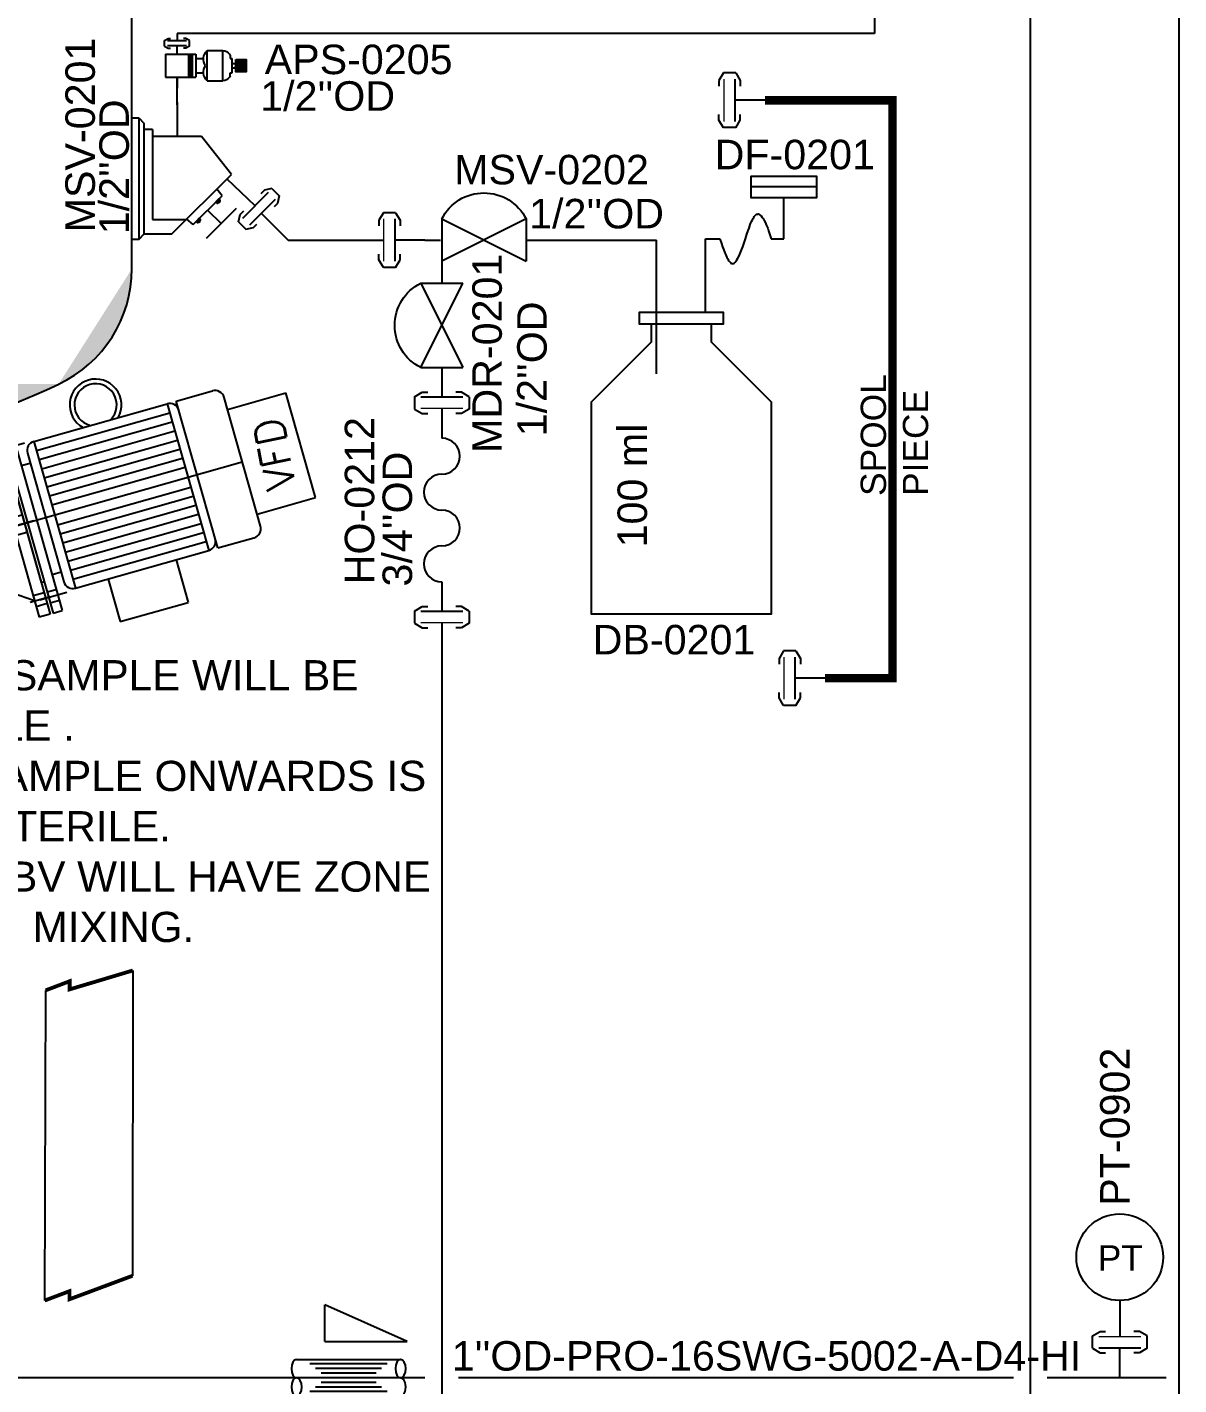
# Model space of a CAD drawing. Header units: millimetres. Extents: x -6754 to 5895, y -4820 to 1016.
# Drawn here: x -2935.5 to -2798.9, y -1865.2 to -1704.2 of the extents above; entities that cross this region are included whole.
import ezdxf

# ---------------------------------------------------------------- set-up
doc = ezdxf.new("R2010")
doc.units = ezdxf.units.MM
doc.linetypes.add('HIDDEN', pattern=[0.375, 0.25, -0.125])
doc.layers.get('0').update_dxf_attribs({"linetype": 'CONTINUOUS'})
for name, color, linetype in [('can_move', 7, 'CONTINUOUS'), ('E---INDID-TEXT-25-35', 2, 'CONTINUOUS'), ('P---AGITD------', 7, 'CONTINUOUS'), ('P---AGITD-TEXT-18-25', 3, 'CONTINUOUS'), ('P---PEQID------', 7, 'CONTINUOUS'), ('P---PFLTD------', 7, 'CONTINUOUS'), ('P---PFLTD-TEXT-18-25', 3, 'CONTINUOUS'), ('P---PHOSD-TEXT-25-35', 2, 'CONTINUOUS'), ('P---PLINB-CHWR006', 7, 'CONTINUOUS'), ('P---PLINB-DRH046', 7, 'CONTINUOUS'), ('P---PLINB-DRH052', 7, 'CONTINUOUS'), ('P---PLINB-DROD010', 7, 'CONTINUOUS'), ('P---PLINB-DROD014', 7, 'CONTINUOUS'), ('P---PLINB-DROD026', 7, 'CONTINUOUS'), ('P---PLINB-DROD028', 7, 'CONTINUOUS'), ('P---PLINB-P018', 7, 'CONTINUOUS'), ('P---PLINB-P043', 7, 'CONTINUOUS'), ('P---PLINB-P047', 7, 'CONTINUOUS'), ('P---PLINB-P049', 7, 'CONTINUOUS'), ('P---PLINB-P236', 7, 'CONTINUOUS'), ('P---PLINB-PRO012', 7, 'CONTINUOUS'), ('P---PLINB-PS038', 7, 'CONTINUOUS'), ('P---PLIND-TEXT-25-35', 2, 'CONTINUOUS'), ('P---PVLSD------', 7, 'CONTINUOUS'), ('P---PVLSD-TEXT-18-25', 3, 'CONTINUOUS'), ('P---PVLSD-TEXT-25-35', 2, 'CONTINUOUS'), ('P---STRND------', 7, 'CONTINUOUS'), ('P---STRND-TEXT-25-35', 2, 'CONTINUOUS'), ('P---TANKB-V02', 7, 'CONTINUOUS'), ('VALVE', 6, 'CONTINUOUS')]:
    doc.layers.add(name, color=color, linetype=linetype)
doc.styles.add('ROMANS', font='romans.shx')
doc.styles.get("Standard").update_dxf_attribs({"font": 'arial.ttf'})

# ---------------------------------------------------------------- blocks, each defined once
blk = doc.blocks.new('lv')
blk.add_line((200.82, 325.93), (200.82, 418.04))
at = {"color": 0, "linetype": 'ByBlock'}
for centre, radius, start, end in [((188.24, 325.93), 12.58, 295.1412, 0), ((152.7, 401.68), 96.25, 244.8587, 295.1412)]:
    blk.add_arc(centre, radius, start, end, dxfattribs=at)
blk = doc.blocks.new('phi_15862416324')
at = {"color": 0, "linetype": 'ByBlock'}
blk.add_blockref('lv', (-152.75, -305.43), dxfattribs=at)
at = {"flags": 1}
for tag, p, height, rotation in [('PHI_CONNECTIONPOINT', (-0.06, 132.18), 0.0783, 90), ('PHI_CONNECTIONPOINT', (0, 0), 0.0595, 270), ('PHI_INSERTPOINT', (0, 0), 0.0595, 270)]:
    blk.add_attdef(tag, p, '', height=height, rotation=rotation, dxfattribs=at)
for tag, p in [('P_NAME', (-7.91, 80.82)), ('USER1', (-8.61, 76.14)), ('USER2', (-8.33, 71.95)), ('USER3', (-8.37, 67.94)), ('CODE', (-6.6, 63.61))]:
    blk.add_attdef(tag, p, '', height=3.5)
blk = doc.blocks.new('A$C01EA5890')
for p, q in [((9.62, 59.03), (28.98, 3.2)), ((8.18, 55.4), (13.01, 57.08)), ((8.18, 55.4), (10.27, 49.37)), ((11.49, 55.71), (10.21, 55.26)), ((10.21, 55.26), (15.16, 52.86)), ((11.49, 55.71), (16.01, 53.51)), ((13.01, 57.08), (15.1, 51.04)), ((24.14, 56.16), (13.27, 56.32)), ((24.14, 56.16), (27.17, 47.42)), ((0, 47.78), (8.44, 54.65)), ((16.01, 53.51), (17.79, 44.11)), ((10.27, 49.37), (15.1, 51.04)), ((14.65, 50.88), (14.91, 50.13)), ((15.16, 52.86), (16.76, 44.44)), ((6.29, 44.28), (21.38, 49.51)), ((7.33, 45.49), (19.81, 49.81)), ((10.98, 48.77), (9.84, 47.44)), ((10.72, 49.52), (10.98, 48.77)), ((10.98, 48.77), (14.91, 50.13)), ((14.91, 50.13), (16.63, 49.8)), ((17.23, 49.28), (17.34, 48.96)), ((19.81, 49.81), (21.38, 49.51)), ((22.92, 45.05), (21.38, 49.51)), ((3.03, 39.04), (0, 47.78)), ((1.8, 37.72), (28.96, 47.14)), ((9.69, 46.66), (9.8, 46.34)), ((27.17, 47.42), (22.92, 45.05)), ((28.96, 47.14), (27.97, 45.11)), ((70.17, 45.54), (76.2, 47.64)), ((85.67, 25.22), (78.24, 46.65)), ((78.93, 44.66), (88.67, 48.04)), ((94.72, 30.59), (88.67, 48.04)), ((27.97, 45.11), (3.83, 36.74)), ((7.33, 45.49), (6.29, 44.28)), ((7.83, 39.82), (6.29, 44.28)), ((22.92, 45.05), (7.83, 39.82)), ((14.31, 42.06), (16.76, 44.44)), ((16.45, 42.8), (17.79, 44.11)), ((46.48, 37.33), (68.66, 45.02)), ((68.66, 45.02), (77.14, 20.57)), ((78.64, 21.1), (70.17, 45.54)), ((25.74, 41.8), (7.63, 35.52)), ((21.94, 43.02), (22.72, 40.75)), ((25.74, 41.8), (26.26, 40.29)), ((47, 35.82), (69.18, 43.51)), ((47.52, 34.31), (69.7, 42)), ((3.03, 39.04), (7.83, 39.82)), ((29.28, 41.34), (5.14, 32.97)), ((29.8, 39.83), (5.66, 31.46)), ((29.28, 41.34), (29.8, 39.83)), ((30.33, 38.32), (29.8, 39.83)), ((42.47, 39.15), (40.96, 38.62)), ((42.47, 39.15), (52.93, 8.97)), ((48.05, 32.8), (70.23, 40.49)), ((1.8, 37.72), (3.83, 36.74)), ((30.33, 38.32), (6.19, 29.95)), ((9.87, 38.83), (10.65, 36.57)), ((26.56, 37.01), (27.34, 29.68)), ((40.43, 38.44), (38.62, 37.81)), ((38.62, 37.81), (49.08, 7.63)), ((40.36, 35.46), (44.89, 37.03)), ((40.43, 38.44), (50.89, 8.26)), ((40.96, 38.62), (51.42, 8.45)), ((41.56, 36.89), (43.07, 37.41)), ((46.48, 37.33), (54.95, 12.88)), ((48.57, 31.29), (70.75, 38.98)), ((49.09, 29.78), (71.27, 37.47)), ((7.63, 35.52), (8.16, 34.01)), ((35.24, 29.03), (39.58, 35.04)), ((42.1, 36.06), (38.78, 34.91)), ((41.03, 36.71), (39.22, 36.08)), ((41.66, 34.9), (39.85, 34.27)), ((40.15, 21.44), (81.95, 35.94)), ((42.19, 35.08), (43.69, 35.6)), ((45.49, 35.29), (52.92, 13.87)), ((49.62, 28.27), (71.8, 35.97)), ((5.14, 32.97), (5.66, 31.46)), ((42.26, 33.16), (42.79, 33.34)), ((42.26, 33.16), (49.06, 13.54)), ((44.56, 33.11), (46.07, 33.63)), ((50.14, 26.76), (72.32, 34.46)), ((6.19, 29.95), (5.66, 31.46)), ((34.19, 32.05), (7.03, 22.63)), ((9.96, 31.26), (13.88, 25.01)), ((34.19, 32.05), (42.04, 9.42)), ((51.29, 23.44), (73.47, 31.14)), ((84.98, 27.21), (94.72, 30.59)), ((51.81, 21.94), (74, 29.63)), ((52.34, 20.43), (74.52, 28.12)), ((52.86, 18.92), (75.04, 26.61)), ((47.17, 23.87), (9.45, 10.79)), ((39.66, 22.88), (45.16, 24.79)), ((53.38, 17.41), (75.57, 25.1)), ((53.91, 15.9), (76.09, 23.59)), ((78.64, 21.1), (84.68, 23.19)), ((7.03, 22.63), (14.88, 0)), ((39.66, 22.88), (40.65, 20.01)), ((40.65, 20.01), (46.16, 21.92)), ((54.43, 14.39), (76.61, 22.08)), ((54.95, 12.88), (77.14, 20.57)), ((71.7, 18.69), (74.16, 11.6)), ((50.84, 15), (52.35, 15.53)), ((60.39, 14.77), (62.85, 7.67)), ((40.99, 12.44), (48.12, 10.41)), ((49.66, 11.81), (47.85, 11.18)), ((49, 10.56), (53.52, 12.13)), ((49.06, 13.54), (49.59, 13.73)), ((50.19, 11.99), (51.7, 12.51)), ((62.85, 7.67), (74.16, 11.6)), ((42.04, 9.42), (14.88, 0)), ((50.73, 11.16), (47.41, 10.01)), ((50.29, 10), (48.48, 9.37)), ((50.82, 10.18), (52.33, 10.7)), ((50.89, 8.26), (49.08, 7.63)), ((51.42, 8.45), (52.93, 8.97))]:
    blk.add_line(p, q)
for centre, radius, start, end in [((10.85, 55.49), 2.15, 40.6936, 177.5564), ((16.48, 49.01), 0.799, 19.125, 79.125), ((56.55, 44.12), 4.39, 333.964, 244.286), ((10.44, 46.92), 0.799, 139.125, 199.125), ((56.55, 44.12), 3.59, 319.0515, 259.1986), ((76.73, 46.13), 1.6, 19.125, 109.125), ((69.18, 43.51), 1.6, 19.125, 109.125), ((47, 35.82), 1.6, 109.125, 199.125), ((84.16, 24.7), 1.6, 289.125, 19.125), ((76.61, 22.08), 1.6, 289.125, 19.125), ((54.43, 14.39), 1.6, 199.125, 289.125)]:
    blk.add_arc(centre, radius, start, end)
blk = doc.blocks.new('phi_15862426439')
at = {"color": 0, "linetype": 'ByBlock', "xscale": 0.8324213095647792, "yscale": 0.8324213095647792, "zscale": 0.8324213095647792}
blk.add_blockref('A$C01EA5890', (-13.89, -32.18), dxfattribs=at)
at = {"flags": 1}
blk.add_attdef('PHI_CONNECTIONPOINT', (0, 0), '', height=0.1, rotation=180, dxfattribs=at)
blk.add_attdef('PHI_INSERTPOINT', (0, 0), '', height=0.1, dxfattribs=at)
for tag, p in [('TAG_PRJ', (5.93, -33.83)), ('CODE', (8.25, -37.33))]:
    blk.add_attdef(tag, p, '', height=2.5)
blk = doc.blocks.new('phi_15825383630')
at = {"color": 0, "linetype": 'ByBlock'}
for p, q in [((-9.31, 8.69), (-9.31, 13.59)), ((-7.78, 8.69), (-9.31, 8.69)), ((0, 8.69), (-1.7, 8.69)), ((0, 0), (0, 8.69))]:
    blk.add_line(p, q, dxfattribs=at)
for points in [[(-5.39, 13.59), (-13.23, 13.59), (-13.23, 16.07), (-5.39, 16.07), (-5.39, 13.59), (-5.39, 13.59)], [(-13.23, 14.83), (-5.39, 14.83), (-5.39, 14.83)], [(-1.7, 8.69), (-1.89, 8.14), (-2.03, 7.74), (-2.14, 7.45), (-2.3, 7.04), (-2.38, 6.85), (-2.46, 6.67), (-2.55, 6.47), (-2.64, 6.32), (-2.71, 6.19), (-2.77, 6.09), (-2.88, 5.95), (-2.97, 5.86), (-3.03, 5.81), (-3.13, 5.77), (-3.22, 5.75), (-3.32, 5.76), (-3.4, 5.8), (-3.47, 5.86), (-3.54, 5.92), (-3.65, 6.06), (-3.74, 6.18), (-3.86, 6.4), (-3.99, 6.66), (-4.08, 6.87), (-4.17, 7.07), (-4.31, 7.45), (-4.42, 7.74), (-4.58, 8.21), (-4.74, 8.69), (-4.93, 9.25), (-5.06, 9.65), (-5.17, 9.95), (-5.32, 10.37), (-5.4, 10.56), (-5.48, 10.75), (-5.57, 10.95), (-5.65, 11.1), (-5.73, 11.23), (-5.79, 11.32), (-5.91, 11.46), (-5.99, 11.54), (-6.06, 11.59), (-6.16, 11.62), (-6.26, 11.63), (-6.37, 11.59), (-6.46, 11.54), (-6.55, 11.47), (-6.62, 11.39), (-6.75, 11.23), (-6.84, 11.09), (-6.98, 10.84), (-7.12, 10.57), (-7.22, 10.35), (-7.39, 9.94), (-7.5, 9.62), (-7.58, 9.38), (-7.69, 9.03), (-7.78, 8.69)]]:
    blk.add_lwpolyline(points, dxfattribs=at)
blk.add_attdef('CODE', (-16.66, 18.93), '', height=2)
at = {"flags": 1}
for p, rotation in [((-9.31, 16.07), 90), ((-13.23, 16.07), 180)]:
    blk.add_attdef('PHI_CONNECTIONPOINT', p, '', height=0.08, rotation=rotation, dxfattribs=at)
blk.add_attdef('PHI_CONNECTIONPOINT', (-5.39, 16.07), '', height=0.08, dxfattribs=at)
blk = doc.blocks.new('phi_15825385022')
at = {"color": 0, "linetype": 'ByBlock'}
for points in [[(-4.97, 35.81), (-4.97, 35.81), (4.97, 35.81), (4.97, 34.39), (-4.97, 34.39), (-4.97, 35.81)], [(3.55, 34.39), (3.55, 34.39), (3.55, 32.26), (10.65, 25.16), (10.65, 0), (-10.65, 0), (-10.65, 25.16), (-3.55, 32.26), (-3.55, 34.39)]]:
    blk.add_lwpolyline(points, dxfattribs=at)
for tag, p in [('USER1', (-4.08, 7.91)), ('CODE', (1.54, 7.25))]:
    blk.add_attdef(tag, p, '', height=3.5, rotation=90)
at = {"flags": 1}
blk.add_attdef('PHI_INSERTPOINT', (0, 0), '', height=0.129, dxfattribs=at)
blk = doc.blocks.new('mdv')
at = {"color": 6}
blk.add_arc((2897.55, 795.91), 5.59, 26.5651, 153.4349, dxfattribs=at)
at = {"layer": 'VALVE'}
for p, q in [((2892.55, 798.41), (2892.55, 793.41)), ((2902.55, 798.41), (2892.55, 793.41)), ((2892.55, 798.41), (2902.55, 793.41)), ((2902.55, 798.41), (2902.55, 793.41))]:
    blk.add_line(p, q, dxfattribs=at)
blk = doc.blocks.new('phi_158262622911')
at = {"color": 0, "linetype": 'ByBlock'}
blk.add_blockref('mdv', (-2897.55, -795.91), dxfattribs=at)
at = {"flags": 1}
blk.add_attdef('PHI_CONNECTIONPOINT', (-5, 0), '', height=0.1, rotation=180, dxfattribs=at)
for tag, p in [('PHI_INSERTPOINT', (0, 0)), ('PHI_CONNECTIONPOINT', (5, 0))]:
    blk.add_attdef(tag, p, '', height=0.1, dxfattribs=at)
for tag, p in [('PRJ_TAG_B', (-11.44, -5.46)), ('DNCALC', (-6.73, -8.7))]:
    blk.add_attdef(tag, p, '', height=2.5)
blk = doc.blocks.new('phi_158262624512')
at = {"color": 0, "linetype": 'ByBlock'}
blk.add_blockref('mdv', (-2897.55, -795.91), dxfattribs=at)
at = {"flags": 1}
blk.add_attdef('PHI_CONNECTIONPOINT', (-5, 0), '', height=0.1, rotation=180, dxfattribs=at)
for tag, p in [('PHI_INSERTPOINT', (0, 0)), ('PHI_CONNECTIONPOINT', (5, 0))]:
    blk.add_attdef(tag, p, '', height=0.1, dxfattribs=at)
for tag, p in [('PRJ_TAG_B', (-11.44, -5.46)), ('DNCALC', (-6.73, -8.7))]:
    blk.add_attdef(tag, p, '', height=2.5)
blk = doc.blocks.new('rgyjryjyfrjfhjgfgj')
at = {"color": 0, "linetype": 'ByBlock'}
for p, q in [((716.48, 396.87), (717.39, 397.41)), ((717.39, 397.41), (718.05, 397.41)), ((722.07, 397.41), (721.4, 397.41)), ((722.97, 396.87), (722.07, 397.41)), ((722.97, 395.42), (722.97, 396.87)), ((716.48, 395.42), (717.39, 394.88)), ((717.39, 394.88), (718.05, 394.88)), ((722.07, 394.88), (721.4, 394.88)), ((722.97, 395.42), (722.07, 394.88))]:
    blk.add_line(p, q, dxfattribs=at)
at = {"color": 6, "linetype": 'ByBlock'}
blk.add_line((719.73, 391.95), (719.73, 395.48), dxfattribs=at)
at = {"color": 1, "linetype": 'ByBlock', "lineweight": 15}
blk.add_lwpolyline([(717.23, 396.8), (722.23, 396.8)], dxfattribs=at)
at = {"color": 6, "linetype": 'ByBlock'}
blk.add_lwpolyline([(717.23, 395.48), (722.23, 395.48)], dxfattribs=at)
blk = doc.blocks.new('phi_15825218758')
at = {"color": 0, "linetype": 'ByBlock'}
blk.add_line((-3.24, 3.47), (-3.24, 4.92), dxfattribs=at)
blk.add_blockref('rgyjryjyfrjfhjgfgj', (-719.73, -391.95), dxfattribs=at)
at = {"flags": 1}
for p, rotation in [((0, 4.85), 90), ((0, 0), 270)]:
    blk.add_attdef('PHI_CONNECTIONPOINT', p, '', height=0.1, rotation=rotation, dxfattribs=at)
blk = doc.blocks.new('hhg')
at = {"color": 6}
for centre, start, end in [((385.22, 231.26), 0, 180), ((395.86, 231.26), 0, 180), ((390.54, 231.26), 180, 0), ((401.18, 231.26), 180, 0)]:
    blk.add_arc(centre, 2.66, start, end, dxfattribs=at)
blk = doc.blocks.new('phi_158624461021')
at = {"color": 0, "linetype": 'ByBlock', "xscale": 0.8, "yscale": 0.8, "zscale": 0.8}
blk.add_blockref('hhg', (-306.05, -185.01), dxfattribs=at)
for tag, p, height in [('CODE', (2.57, 8.01), 3.5), ('DN', (4.94, 3.52), 3.5), ('DNCALC', (4.94, 3.52), 2)]:
    blk.add_attdef(tag, p, '', height=height)
at = {"flags": 1}
blk.add_attdef('PHI_CONNECTIONPOINT', (0, 0), '', height=0.08, rotation=180, dxfattribs=at)
blk.add_attdef('PHI_CONNECTIONPOINT', (17.03, 0), '', height=0.08, dxfattribs=at)
blk = doc.blocks.new('phi_158624437617')
at = {"color": 0, "linetype": 'ByBlock'}
blk.add_line((-3.24, 3.47), (-3.24, 4.92), dxfattribs=at)
blk.add_blockref('rgyjryjyfrjfhjgfgj', (-719.73, -391.95), dxfattribs=at)
at = {"flags": 1}
for p, rotation in [((0, 4.85), 90), ((0, 0), 270)]:
    blk.add_attdef('PHI_CONNECTIONPOINT', p, '', height=0.1, rotation=rotation, dxfattribs=at)
blk = doc.blocks.new('SVG')
at = {"color": 5}
for p, q in [((3396.9, 1401.57), (3397.55, 1400.9)), ((3397.55, 1387.82), (3397.55, 1400.9)), ((3398.55, 1400.2), (3397.55, 1400.2)), ((3398.55, 1400.2), (3398.55, 1389.51)), ((3404.33, 1399.34), (3398.55, 1399.34)), ((3407.92, 1394.85), (3404.33, 1399.34)), ((3400.83, 1387.82), (3407.92, 1394.85)), ((3410.7, 1391.13), (3407.37, 1394.3)), ((3406.78, 1392.33), (3406.17, 1393.11)), ((3412.27, 1392.71), (3409.22, 1389.65)), ((3411.81, 1392.98), (3411.4, 1392.57)), ((3412.69, 1393.2), (3411.81, 1392.98)), ((3412.69, 1393.2), (3413.57, 1392.32)), ((3403.35, 1388.94), (3406.78, 1392.33)), ((3406.35, 1391.54), (3406.17, 1391.73)), ((3406.5, 1391.68), (3406.32, 1391.87)), ((3413.08, 1391.9), (3410.03, 1388.85)), ((3413.35, 1391.43), (3412.95, 1391.03)), ((3413.57, 1392.32), (3413.35, 1391.43)), ((3398.55, 1389.51), (3402.53, 1389.51)), ((3403.35, 1388.94), (3402.6, 1389.54)), ((3404.02, 1389.23), (3403.84, 1389.42)), ((3404.17, 1389.38), (3403.99, 1389.57)), ((3408.45, 1390.82), (3404.88, 1387.26)), ((3405.07, 1390.64), (3406.67, 1389.04)), ((3408.73, 1389.24), (3408.95, 1390.12)), ((3408.95, 1390.12), (3409.35, 1390.53)), ((3396.9, 1387.16), (3397.55, 1387.82)), ((3397.55, 1387.82), (3400.83, 1387.82)), ((3408.73, 1389.24), (3409.61, 1388.35)), ((3409.61, 1388.35), (3410.5, 1388.58)), ((3410.5, 1388.58), (3410.9, 1388.98))]:
    blk.add_line(p, q, dxfattribs=at)
for points in [[(3396.9, 1401.57), (3396.9, 1387.16), (3396.09, 1387.16), (3396.09, 1401.57)], [(3406.59, 1391.78), (3406.41, 1391.96), (3406.07, 1391.63), (3406.25, 1391.43)], [(3406.54, 1391.6), (3406.48, 1391.66), (3406.36, 1391.55), (3406.42, 1391.48)], [(3404.26, 1389.47), (3404.08, 1389.66), (3403.74, 1389.32), (3403.92, 1389.13)]]:
    blk.add_lwpolyline(points, close=True, dxfattribs=at)
for centre, radius, start, end in [((3406.3, 1391.73), 0.174, 279.2404, 350.7596), ((3406.46, 1391.74), 0.118, 266.0649, 3.7071), ((3406.48, 1391.79), 0.0874, 263.3234, 6.6766), ((3403.9, 1389.25), 0.0981, 266.0649, 3.7071), ((3403.97, 1389.43), 0.174, 279.2404, 350.7596)]:
    blk.add_arc(centre, radius, start, end, dxfattribs=at)
blk = doc.blocks.new('phi_16763516642')
at = {"color": 0, "linetype": 'ByBlock'}
blk.add_lwpolyline([(8.12, -5.56), (8.06, -5.5), (7.94, -5.61), (8, -5.68)], close=True, dxfattribs=at)
blk.add_arc((8.06, -5.37), 0.0874, 263.3234, 6.6766, dxfattribs=at)
blk.add_blockref('SVG', (-3396.09, -1394.86), dxfattribs=at)
for tag, p in [('CODE', (-4.39, -6.87)), ('DN1', (-0.36, -4.27))]:
    blk.add_attdef(tag, p, '', height=3.5, rotation=90)
at = {"flags": 1}
for tag, p, rotation in [('PHI_CONNECTIONPOINT', (0, 0), 180), ('PHI_INSERTPOINT', (0, 0), 180), ('PHI_CONNECTIONPOINT', (15.46, -4.48), 316.334)]:
    blk.add_attdef(tag, p, '', height=0.1, rotation=rotation, dxfattribs=at)
blk = doc.blocks.new('SIP VALVE')
at = {"ltscale": 5}
h = blk.add_hatch(dxfattribs=at)
h.set_pattern_fill('ANSI37', color=5, scale=2.140075, angle=450, style=0)
h.set_pattern_definition([(135, (8741.03912, 10457.45807), (-0.18915772, -0.18915772), []), (225, (8741.03912, 10457.45807), (0.18915772, -0.18915772), [])])
h.paths.add_polyline_path([(8227.73, 10699.89), (8227.73, 10699.35), (8229.44, 10699.35), (8229.44, 10699.89)])
h.paths.add_polyline_path([(8229.44, 10699.89), (8229.44, 10699.35), (8231.15, 10699.35), (8231.15, 10699.89)])
at = {"color": 5, "ltscale": 5}
for p, q in [((8227.19, 10702.11), (8227.19, 10704.44)), ((8227.19, 10704.44), (8231.69, 10704.44)), ((8227.93, 10705.51), (8228.37, 10705.51)), ((8228.37, 10705.51), (8228.37, 10705.83)), ((8228.37, 10705.83), (8230.51, 10705.83)), ((8229.12, 10705.83), (8229.12, 10706.15)), ((8229.55, 10706.37), (8229.33, 10706.37)), ((8229.76, 10705.83), (8229.76, 10706.15)), ((8230.51, 10705.51), (8230.51, 10705.83)), ((8230.95, 10705.51), (8230.51, 10705.51)), ((8231.69, 10702.11), (8231.69, 10704.44)), ((8227.19, 10702.11), (8231.69, 10702.11)), ((8231.15, 10700.42), (8227.73, 10700.42)), ((8227.73, 10699.35), (8227.73, 10700.42)), ((8228.37, 10700.42), (8228.37, 10701.57)), ((8230.51, 10700.42), (8230.51, 10701.57)), ((8231.15, 10699.35), (8231.15, 10700.42)), ((8231.15, 10699.89), (8227.73, 10699.89)), ((8231.15, 10699.35), (8227.73, 10699.35)), ((8227.73, 10695.93), (8227.73, 10699.35)), ((8231.15, 10699.35), (8227.73, 10699.35)), ((8231.15, 10695.93), (8231.15, 10699.35)), ((8232.35, 10699.49), (8232.04, 10698.97)), ((8232.04, 10698.97), (8232.04, 10698.59)), ((8232.35, 10699.49), (8233.18, 10699.49)), ((8233.18, 10699.49), (8233.49, 10698.97)), ((8233.49, 10698.97), (8233.49, 10698.59)), ((8227.73, 10697.64), (8226.49, 10697.64)), ((8231.15, 10697.64), (8232.39, 10697.64)), ((8232.04, 10696.31), (8232.04, 10696.68)), ((8233.49, 10696.31), (8233.49, 10696.68)), ((8231.15, 10695.93), (8227.73, 10695.93)), ((8232.35, 10695.79), (8232.04, 10696.31)), ((8232.35, 10695.79), (8233.18, 10695.79)), ((8233.18, 10695.79), (8233.49, 10696.31))]:
    blk.add_line(p, q, dxfattribs=at)
for points in [[(8232.39, 10699.06), (8232.39, 10696.21)], [(8233.14, 10699.06), (8233.14, 10696.21)]]:
    blk.add_lwpolyline(points, dxfattribs=at)
for centre, radius, start, end in [((8228.68, 10704.29), 1.49, 129.492, 174.1041), ((8227.93, 10705.19), 0.321, 90, 129.492), ((8229.33, 10706.15), 0.214, 90, 180), ((8229.55, 10706.15), 0.214, 0, 90), ((8230.95, 10705.19), 0.321, 50.508, 90), ((8230.21, 10704.29), 1.49, 5.8959, 50.508), ((8228.47, 10703.34), 1.77, 224.0143, 303.1553), ((8230.41, 10703.34), 1.77, 236.8447, 315.9857)]:
    blk.add_arc(centre, radius, start, end, dxfattribs=at)
blk = doc.blocks.new('phi_16763517814')
at = {"color": 0, "linetype": 'ByBlock'}
blk.add_blockref('SIP VALVE', (-8226.49, -10697.64), dxfattribs=at)
at = {"flags": 1}
blk.add_attdef('PHI_CONNECTIONPOINT', (0, 0), '', height=0.1, rotation=180, dxfattribs=at)
for tag, p in [('PHI_INSERTPOINT', (0, 0)), ('PHI_CONNECTIONPOINT', (6.65, 0))]:
    blk.add_attdef(tag, p, '', height=0.1, dxfattribs=at)
for tag, p in [('PRJ_TAG_B', (-5.3, -7.15)), ('DNCALC', (-4.26, -12.66))]:
    blk.add_attdef(tag, p, '', height=3.5)
blk = doc.blocks.new('phi_158253606254')
at = {"color": 0, "linetype": 'ByBlock'}
blk.add_line((0, 4.27), (0, 0), dxfattribs=at)
blk.add_circle((0, 9.41), 5.14, dxfattribs=at)
blk.add_text('PT', height=3, rotation=359.9879, dxfattribs=at).set_placement((-2.61, 7.83))
blk.add_attdef('PLANT_BMK', (1.5, 15.32), '', height=3.2, rotation=90)
at = {"flags": 1}
for tag in ['PHI_CONNECTIONPOINT', 'PHI_INSERTPOINT']:
    blk.add_attdef(tag, (0, 0), '', height=0.1, rotation=269.9879, dxfattribs=at)
blk = doc.blocks.new('A$C66D9105F')
at = {"color": 5}
for p, q in [((0, 0), (0, 4.35)), ((9.77, 0), (0, 4.35)), ((0, 0), (9.77, 0))]:
    blk.add_line(p, q, dxfattribs=at)
blk = doc.blocks.new('gbng')
at = {"color": 0, "linetype": 'Continuous'}
for p, q in [((102.13, 150.21), (146.62, 150.21)), ((146.62, 134.51), (102.13, 134.51))]:
    blk.add_line(p, q, dxfattribs=at)
at = {"color": 1, "linetype": 'Continuous'}
for p, q in [((107.81, 148.27), (140.94, 148.27)), ((110.22, 146.34), (138.53, 146.34)), ((112.62, 144.41), (136.12, 144.41)), ((112.62, 140.3), (136.12, 140.3)), ((107.81, 136.44), (140.94, 136.44)), ((110.22, 138.37), (138.53, 138.37))]:
    blk.add_line(p, q, dxfattribs=at)
at = {"color": 0, "linetype": 'Continuous'}
for centre, start_param, end_param in [((102.13, 146.28), 0, 3.141593), ((146.62, 138.43), 3.141593, 6.283185)]:
    blk.add_ellipse(centre, major_axis=(0, 3.93), ratio=0.568604, start_param=start_param, end_param=end_param, dxfattribs=at)
at = {"color": 0, "linetype": 'Continuous', "extrusion": (0, 0, -1)}
for centre, major_axis in [((146.62, 146.28), (0, 3.93)), ((102.13, 138.43), (0, -3.93))]:
    blk.add_ellipse(centre, major_axis=major_axis, ratio=0.568604, dxfattribs=at)
blk = doc.blocks.new('phi_16781898880')
at = {"color": 0, "linetype": 'ByBlock', "xscale": 0.395994, "yscale": 0.395994, "zscale": 0.395994}
blk.add_blockref('gbng', (-40.44, -56.37), dxfattribs=at)
at = {"flags": 1}
for p, rotation in [((0, 0), 180), ((17.62, 0), 90)]:
    blk.add_attdef('PHI_INSERTPOINT', p, '', height=0.1, rotation=rotation, dxfattribs=at)

msp = doc.modelspace()

# ---------------------------------------------------------------- hatches: boundary and pattern name
h = msp.add_hatch(color=1)
h.dxf.hatch_style = 1
h.paths.add_polyline_path([(-2971.65, -1690.76, 1), (-2988.3, -1690.76, 1)])
h.paths.add_polyline_path([(-3018.53, -1665.85), (-2954.74, -1665.85), (-2954.74, -1657.98), (-3018.53, -1657.98)], flags=9)
h.paths.add_polyline_path([(-3019.05, -1660.51), (-2987.55, -1660.51), (-2987.55, -1652.64), (-3019.05, -1652.64)], flags=9)
h.paths.add_polyline_path([(-3019.18, -1654.82), (-2986.74, -1654.82), (-2986.74, -1646.95), (-3019.18, -1646.95)], flags=9)
h.paths.add_polyline_path([(-2985.62, -1694.04), (-2973.64, -1694.04), (-2973.64, -1687.91), (-2985.62, -1687.91)], flags=24)
h.paths.add_polyline_path([(-3018.43, -1647.5), (-2936.81, -1647.5), (-2936.81, -1641.5), (-3018.43, -1641.5)], flags=9)
edge = h.paths.add_edge_path()
edge.add_arc((-2980.87, -1642), 115.49, 244.8587, 295.1412)
edge = h.paths.add_edge_path()
edge.add_arc((-2938.21, -1732.89), 15.09, 295.1412, 360)
edge = h.paths.add_edge_path()
edge.add_arc((-3023.53, -1732.89), 15.09, 180, 244.8587)
edge = h.paths.add_edge_path()
edge.add_line((-3038.62, -1622.8), (-3038.62, -1732.89))
edge = h.paths.add_edge_path()
edge.add_line((-3048.69, -1645.12), (-3048.69, -1681.49))
edge = h.paths.add_edge_path()
edge.add_line((-3048.69, -1645.12), (-3038.63, -1635.06))
edge = h.paths.add_edge_path()
edge.add_line((-3048.69, -1681.49), (-3038.63, -1681.49))
edge = h.paths.add_edge_path()
edge.add_arc((-3038.55, -1644.14), 2.44, 91.9059, 180.0018)
edge = h.paths.add_edge_path()
edge.add_line((-3040.99, -1644.14), (-3040.99, -1649.15))
edge = h.paths.add_edge_path()
edge.add_arc((-3038.55, -1649.15), 2.44, 179.9982, 268.0941)
edge = h.paths.add_edge_path()
edge.add_arc((-3038.55, -1657.74), 2.44, 91.9059, 180.0018)
edge = h.paths.add_edge_path()
edge.add_line((-3040.99, -1657.74), (-3040.99, -1662.75))
edge = h.paths.add_edge_path()
edge.add_arc((-3038.55, -1662.75), 2.44, 179.9982, 268.0941)
edge = h.paths.add_edge_path()
edge.add_arc((-3038.55, -1671.34), 2.44, 91.9059, 180.0018)
edge = h.paths.add_edge_path()
edge.add_line((-3040.99, -1671.34), (-3040.99, -1676.35))
edge = h.paths.add_edge_path()
edge.add_arc((-3038.55, -1676.35), 2.44, 179.9982, 268.0941)
edge = h.paths.add_edge_path()
edge.add_arc((-2980.85, -1642.13), 125.55, 244.8587, 250.3466)
edge = h.paths.add_edge_path()
edge.add_line((-3016.99, -1751.7), (-3023.08, -1760.37))
edge = h.paths.add_edge_path()
edge.add_arc((-3023.52, -1733.02), 25.15, 180, 244.8587)
edge = h.paths.add_edge_path(flags=16)
edge.add_arc((-3037.52, -1737), 2.44, 113.7652, 201.8611)
edge = h.paths.add_edge_path(flags=16)
edge.add_line((-3039.78, -1737.91), (-3037.92, -1742.56))
edge = h.paths.add_edge_path(flags=16)
edge.add_arc((-3035.65, -1741.65), 2.44, 201.8575, 307.3424)
edge = h.paths.add_edge_path()
edge.add_arc((-3027.96, -1747.28), 2.44, 158.3029, 247.1833)
edge = h.paths.add_edge_path(flags=17)
edge.add_line((-3028.91, -1749.53), (-3024.29, -1751.47))
edge = h.paths.add_edge_path(flags=17)
edge.add_arc((-3023.35, -1749.22), 2.44, 247.1797, 335.046)
edge = h.paths.add_edge_path()
edge.add_line((-3048.67, -1733.02), (-3038.62, -1733.02))
edge = h.paths.add_edge_path()
edge.add_arc((-2980.89, -1714.38), 115.49, 64.8588, 115.1413)
edge = h.paths.add_edge_path()
edge.add_arc((-2938.36, -1623.65), 15.29, 4.782, 64.66)
edge = h.paths.add_edge_path()
edge.add_arc((-3023.54, -1623.49), 15.09, 115.1413, 177.3924)
edge = h.paths.add_edge_path()
edge.add_line((-2923.12, -1732.89), (-2923.12, -1622.37))
edge = h.paths.add_edge_path()
edge.add_line((-2913.08, -1645.12), (-2913.08, -1692.49))
edge = h.paths.add_edge_path()
edge.add_line((-2913.08, -1645.12), (-2923.14, -1635.06))
edge = h.paths.add_edge_path()
edge.add_line((-2913.08, -1692.49), (-2923.14, -1692.49))
edge = h.paths.add_edge_path()
edge.add_arc((-2923.22, -1644.14), 2.44, 359.9982, 448.0941)
edge = h.paths.add_edge_path()
edge.add_line((-2920.78, -1644.14), (-2920.78, -1649.15))
edge = h.paths.add_edge_path()
edge.add_arc((-2923.22, -1649.15), 2.44, 271.9059, 360.0018)
edge = h.paths.add_edge_path()
edge.add_arc((-2923.22, -1657.74), 2.44, 359.9982, 448.0941)
edge = h.paths.add_edge_path()
edge.add_line((-2920.78, -1657.74), (-2920.78, -1662.75))
edge = h.paths.add_edge_path()
edge.add_arc((-2923.22, -1662.75), 2.44, 271.9059, 360.0018)
edge = h.paths.add_edge_path()
edge.add_arc((-2923.22, -1671.34), 2.44, 359.9982, 448.0941)
edge = h.paths.add_edge_path()
edge.add_line((-2920.78, -1671.34), (-2920.78, -1676.35))
edge = h.paths.add_edge_path()
edge.add_arc((-2923.22, -1676.35), 2.44, 271.9059, 360.0018)
edge = h.paths.add_edge_path()
edge.add_arc((-2923.22, -1684.94), 2.44, 359.9982, 448.0941)
edge = h.paths.add_edge_path()
edge.add_line((-2920.78, -1684.94), (-2920.78, -1689.95))
edge = h.paths.add_edge_path()
edge.add_arc((-2923.22, -1689.95), 2.44, 271.9059, 360.0018)
h = msp.add_hatch(color=1)
h.dxf.hatch_style = 1
h.paths.add_polyline_path([(-2909.55, -1709.54), (-2909.55, -1708.09), (-2910.79, -1708.09), (-2910.79, -1709.54)])

# ---------------------------------------------------------------- linework, layer by layer
at = {"color": 5}
msp.add_line((-2917.77, -1713.15), (-2917.77, -1717.21), dxfattribs=at)
for p, q in [((-2907.78, -1726.3), (-2904.6, -1729.48)), ((-2904.6, -1729.48), (-2893.23, -1729.48)), ((-2888.37, -1729.48), (-2887.13, -1729.48)), ((-2860.91, -1745.35), (-2860.91, -1729.48))]:
    msp.add_line(p, q)
at = {"color": 1}
msp.add_lwpolyline([(-2910.79, -1708.09), (-2909.55, -1708.09), (-2909.55, -1709.54), (-2910.79, -1709.54)], close=True, dxfattribs=at)
at = {"layer": 'can_move'}
for p, q in [((-2923.01, -1816.1), (-2923.04, -1852.3)), ((-2933.36, -1818.46), (-2933.47, -1855.24))]:
    msp.add_line(p, q, dxfattribs=at)
at = {"layer": 'can_move', "linetype": 'HIDDEN', "ltscale": 20, "const_width": 1}
msp.add_lwpolyline([(-2848.03, -1712.91), (-2832.89, -1712.91), (-2832.89, -1781.44), (-2840.9, -1781.44)], dxfattribs=at)
at = {"layer": 'can_move', "const_width": 0.451}
for points in [[(-2933.36, -1818.46), (-2930.5, -1817.37), (-2930.5, -1818.34), (-2923.01, -1816.1)], [(-2933.47, -1855.24), (-2930.53, -1854.13), (-2930.53, -1855.09), (-2923.04, -1852.3)]]:
    msp.add_lwpolyline(points, dxfattribs=at)
at = {"layer": 'P---PLINB-DRH046', "color": 7, "linetype": 'Continuous', "ltscale": 0.1}
msp.add_lwpolyline([(-2886.36, -1774.87), (-2886.36, -1912.89)], dxfattribs=at)
at = {"layer": 'P---PLINB-DRH052', "color": 7, "linetype": 'Continuous', "ltscale": 0.1}
msp.add_lwpolyline([(-2816.55, -1506.38), (-2816.55, -1896.55)], dxfattribs=at)
at = {"layer": 'P---PLINB-DROD014', "color": 7, "linetype": 'Continuous', "ltscale": 0.1}
msp.add_lwpolyline([(-2876.36, -1729.48), (-2860.91, -1729.48)], dxfattribs=at)
at = {"layer": 'P---PLINB-DROD028', "color": 7, "linetype": 'Continuous', "ltscale": 0.1}
msp.add_lwpolyline([(-2886.36, -1749.45), (-2886.36, -1752.99)], dxfattribs=at)
at = {"layer": 'P---PLINB-P018', "color": 7, "linetype": 'Continuous'}
msp.add_lwpolyline([(-2876.36, -1729.48), (-2860.91, -1729.48)], dxfattribs=at).dxf.unprotected_set("ltscale", 0)
at = {"layer": 'P---PLINB-P047', "color": 7, "linetype": 'Continuous'}
msp.add_lwpolyline([(-2886.36, -1729.48), (-2886.36, -1734.6)], dxfattribs=at).dxf.unprotected_set("ltscale", 0)
at = {"layer": 'P---PLINB-P049', "color": 7, "linetype": 'Continuous'}
msp.add_lwpolyline([(-2887.74, -1729.48), (-2886.52, -1729.48)], dxfattribs=at).dxf.unprotected_set("ltscale", 0)
at = {"layer": 'P---PLINB-P236', "color": 232, "linetype": 'Continuous', "ltscale": 0.1}
msp.add_lwpolyline([(-2798.93, -1432.86), (-2798.93, -1959.96)], dxfattribs=at)
at = {"layer": 'P---PLINB-PRO012', "color": 4, "linetype": 'Continuous', "ltscale": 0.1}
for points in [[(-2953.76, -1864.36), (-2888.36, -1864.36)], [(-2884.36, -1864.36), (-2818.55, -1864.36)], [(-2814.55, -1864.36), (-2805.94, -1864.36)], [(-2805.94, -1864.36), (-2800.42, -1864.36)]]:
    msp.add_lwpolyline(points, dxfattribs=at)
at = {"layer": 'P---PLINB-PS038', "color": 32, "linetype": 'Continuous', "ltscale": 0.1}
for points in [[(-2835.05, -1513.06), (-2835.05, -1704.98)], [(-2835.05, -1704.98), (-2917.77, -1704.98)], [(-2917.77, -1704.98), (-2917.77, -1705.85)], [(-2917.77, -1711.17), (-2917.77, -1710.15)], [(-2917.77, -1711.11), (-2917.77, -1711.46)], [(-2917.77, -1711.46), (-2917.77, -1711.17)], [(-2917.77, -1711.89), (-2917.77, -1711.46)], [(-2917.77, -1713.43), (-2917.77, -1711.89)]]:
    msp.add_lwpolyline(points, dxfattribs=at)

# ---------------------------------------------------------------- block references
msp.add_blockref('A$C66D9105F', (-2900.25, -1860.08))
at = {"layer": 'P---AGITD------'}
ref = msp.add_blockref('phi_15862426439', (-2955.48, -1751.24), dxfattribs=dict(at, xscale=0.8400000000000003, yscale=0.8400000000000003, zscale=0.8400000000000003, rotation=356.6953777268177))
ref.add_attrib('CODE', 'AGA-0201', (-2973.34, -1713.62), dxfattribs={"layer": 'P---AGITD-TEXT-18-25', "color": 7, "height": 3.5})
at = {"layer": 'P---PEQID------', "xscale": 0.7, "yscale": 0.7, "zscale": 0.7, "rotation": 180}
msp.add_blockref('phi_16781898880', (-2891.25, -1864.4), dxfattribs=at)
at = {"layer": 'P---PFLTD------'}
ref = msp.add_blockref('phi_15825383630', (-2855.09, -1738.02), dxfattribs=dict(at, xscale=-1))
ref.add_attrib('CODE', 'DF-0201', (-2854, -1721.09), dxfattribs={"layer": 'P---PFLTD-TEXT-18-25', "color": 7, "height": 3.5})
at = {"layer": 'P---PLINB-CHWR006'}
ref = msp.add_blockref('phi_158624461021', (-2886.36, -1770.01), dxfattribs=dict(at, rotation=90))
ref.add_attrib('DN', "3/4''OD", (-2889.89, -1770.57), dxfattribs={"layer": 'P---PHOSD-TEXT-25-35', "color": 7, "height": 3.5, "rotation": 90})
ref.add_attrib('CODE', 'HO-0212', (-2894.37, -1770.31), dxfattribs={"layer": 'P---PHOSD-TEXT-25-35', "color": 7, "height": 3.5, "rotation": 90})
at = {"layer": 'P---PLINB-CHWR006', "rotation": 180}
msp.add_blockref('phi_158624437617', (-2886.36, -1770.01), dxfattribs=at)
at = {"layer": 'P---PLINB-DROD010', "rotation": 89.99999999999999}
for p in [(-2848.03, -1712.91), (-2840.9, -1781.44)]:
    msp.add_blockref('phi_15825218758', p, dxfattribs=at)
at = {"layer": 'P---PLINB-DROD026', "rotation": 89.99999999999999}
msp.add_blockref('phi_15825218758', (-2888.37, -1729.48), dxfattribs=at)
at = {"layer": 'P---PLINB-P043', "rotation": 180}
msp.add_blockref('phi_15825218758', (-2886.36, -1744.6), dxfattribs=at)
at = {"layer": 'P---PLINB-PRO012'}
ref = msp.add_blockref('phi_158253606254', (-2805.94, -1859.51), dxfattribs=at)
ref.add_attrib('PLANT_BMK', 'PT-0902', (-2804.77, -1844), dxfattribs={"layer": 'E---INDID-TEXT-25-35', "color": 7, "height": 3.5, "rotation": 90})
msp.add_blockref('phi_15825218758', (-2805.94, -1864.36), dxfattribs=at)
at = {"layer": 'P---PVLSD------'}
ref = msp.add_blockref('phi_16763516642', (-2923.12, -1721.7), dxfattribs=at)
ref.add_attrib('DN1', "1/2''OD", (-2923.48, -1728.8), dxfattribs={"layer": 'P---PVLSD-TEXT-25-35', "color": 7, "height": 3.5, "rotation": 90})
ref.add_attrib('CODE', 'MSV-0201', (-2927.51, -1728.57), dxfattribs={"layer": 'P---PVLSD-TEXT-25-35', "color": 7, "height": 3.5, "rotation": 90})
at = {"layer": 'P---STRND------'}
ref = msp.add_blockref('phi_15825385022', (-2857.94, -1773.83), dxfattribs=at)
ref.add_attrib('USER1', '100 ml', (-2862.02, -1765.93), dxfattribs={"layer": 'P---STRND-TEXT-25-35', "color": 7, "height": 3.5, "rotation": 90})
ref.add_attrib('CODE', 'DB-0201', (-2868.46, -1778.62), dxfattribs={"layer": 'P---STRND-TEXT-25-35', "color": 7, "height": 3.5})
at = {"layer": 'P---TANKB-V02', "xscale": 1.2, "yscale": 1.2, "zscale": 1.2}
msp.add_blockref('phi_15862416324', (-2980.81, -1757.5), dxfattribs=at)
at = {"layer": 'P---TANKB-V02'}
ref = msp.add_blockref('phi_16763517814', (-2917.77, -1711.17), dxfattribs=dict(at, xscale=-0.8, yscale=0.8, zscale=-0.8, rotation=270))
ref.add_attrib('PRJ_TAG_B', 'APS-0205', (-2907.37, -1709.81), dxfattribs={"layer": 'P---PVLSD-TEXT-25-35', "color": 7, "height": 3.5})
ref.add_attrib('DNCALC', "1/2''OD", (-2907.9, -1714.15), dxfattribs={"layer": 'P---PVLSD-TEXT-25-35', "color": 7, "height": 3.5})
at = {"layer": 'P---TANKB-V02', "extrusion": (1.22465e-16, -2.20436e-15, -1)}
ref = msp.add_blockref('phi_158262622911', (2881.36, -1729.48), dxfattribs=at)
ref.add_attrib('PRJ_TAG_B', 'MSV-0202', (-2884.89, -1722.88), dxfattribs={"layer": 'P---PVLSD-TEXT-18-25', "color": 7, "height": 3.5})
ref.add_attrib('DNCALC', "1/2''OD", (-2876, -1728.1), dxfattribs={"layer": 'P---PVLSD-TEXT-18-25', "color": 7, "height": 3.5})
at = {"layer": 'P---TANKB-V02', "extrusion": (2.44929e-16, 1.22465e-16, -1)}
ref = msp.add_blockref('phi_158262624512', (2886.36, -1739.6), dxfattribs=dict(at, rotation=270))
ref.add_attrib('PRJ_TAG_B', 'MDR-0201', (-2879.24, -1754.73), dxfattribs={"layer": 'P---PVLSD-TEXT-18-25', "color": 7, "height": 3.5, "rotation": 90})
ref.add_attrib('DNCALC', "1/2''OD", (-2873.92, -1752.76), dxfattribs={"layer": 'P---PVLSD-TEXT-18-25', "color": 7, "height": 3.5, "rotation": 90})

# ---------------------------------------------------------------- texts
at = {"insert": (-2836.67, -1759.83), "char_height": 3, "attachment_point": 1, "rotation": 90}
msp.add_mtext_dynamic_manual_height_columns('SPOOL\\PPIECE', width=21.7116, gutter_width=0.5, heights=[-8.16], dxfattribs=at)
at = {"lineweight": 13, "insert": (-2907.09, -1759.4), "char_height": 3.5, "attachment_point": 1, "rotation": 101.2922, "style": 'ROMANS'}
msp.add_mtext_dynamic_manual_height_columns('VFD', width=38.0281, gutter_width=1, heights=[-3.5], dxfattribs=at)
at = {"color": 1, "insert": (-2953.51, -1779.3), "char_height": 3.5805, "width": 72.3012, "attachment_point": 1}
msp.add_mtext('FIRST SAMPLE WILL BE STERILE .\\P2ND SAMPLE ONWARDS IS NON-STERILE.\\PTHIS FBV WILL HAVE ZONE OF NO  MIXING.  ', dxfattribs=at)
at = {"layer": 'P---PLIND-TEXT-25-35', "color": 7}
msp.add_text("1''OD-PRO-16SWG-5002-A-D4-HI", height=3.5, dxfattribs=at).set_placement((-2885.18, -1863.55))

doc.saveas('drawing.dxf')
